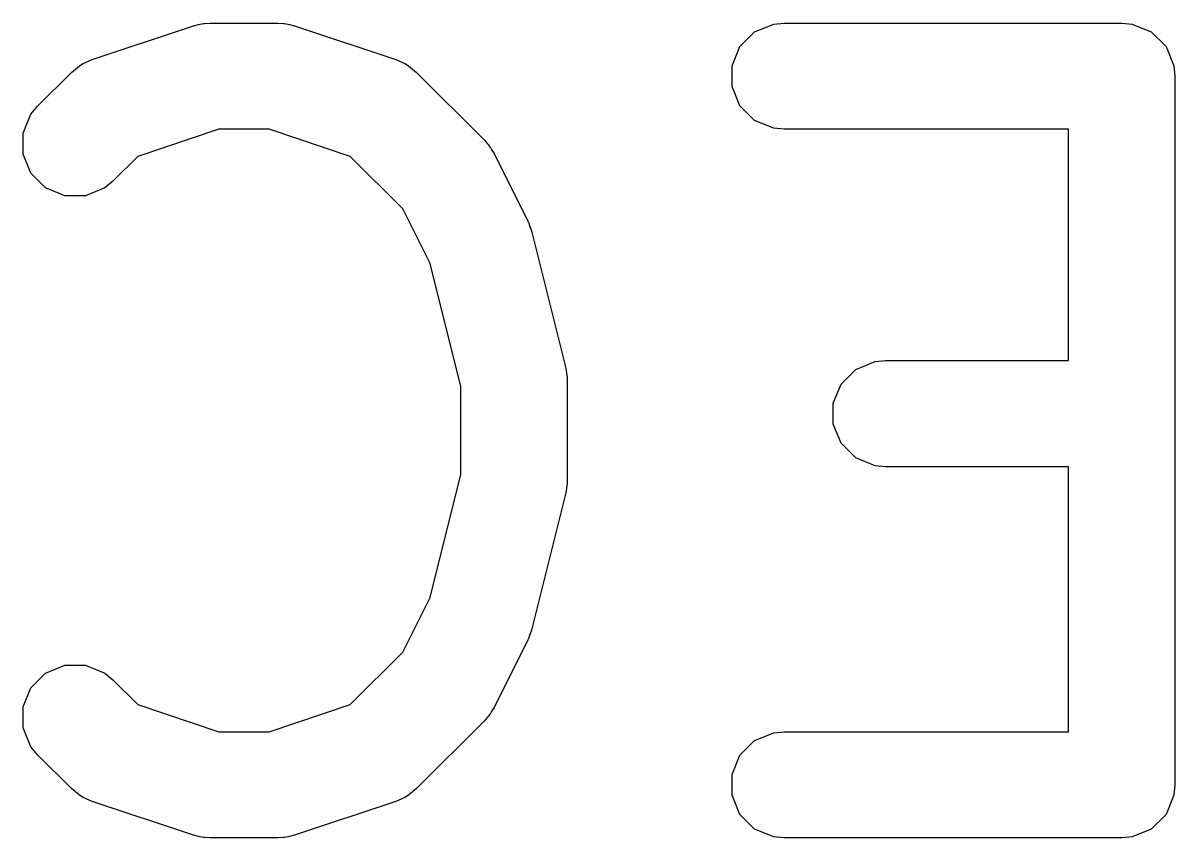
# Model space of a CAD drawing. Extents: x 5.16 to 7.34, y -5.04 to -3.86.
# Drawn here: x 6.3778 to 6.4418, y -5.0443 to -4.999 of the extents above; entities that cross this region are included whole.
import ezdxf

# ---------------------------------------------------------------- set-up
doc = ezdxf.new("R2010")
doc.units = 0
doc.header["$MEASUREMENT"] = 0
doc.layers.add('BLACK', color=7, linetype='CONTINUOUS')

msp = doc.modelspace()

# ---------------------------------------------------------------- linework, layer by layer
at = {"layer": 'BLACK', "linetype": 'CONTINUOUS'}
for p, q in [((6.38164, -5.001066), (6.387264, -4.999192)), ((6.387264, -4.999192), (6.38755, -4.999127)), ((6.38755, -4.999127), (6.387622, -4.999097)), ((6.387622, -4.999097), (6.387726, -4.999087)), ((6.387726, -4.999087), (6.387829, -4.999063)), ((6.387829, -4.999063), (6.387906, -4.999069)), ((6.387906, -4.999069), (6.388198, -4.99904)), ((6.388198, -4.99904), (6.391947, -4.99904)), ((6.391947, -4.99904), (6.392239, -4.999069)), ((6.392239, -4.999069), (6.392317, -4.999063)), ((6.392317, -4.999063), (6.392419, -4.999087)), ((6.392419, -4.999087), (6.392524, -4.999097)), ((6.392524, -4.999097), (6.392596, -4.999127)), ((6.392596, -4.999127), (6.392881, -4.999192)), ((6.392881, -4.999192), (6.398506, -5.001066)), ((6.417614, -5.000352), (6.418429, -4.999538)), ((6.418429, -4.999538), (6.419493, -4.999097)), ((6.419493, -4.999097), (6.420069, -4.99904)), ((6.420069, -4.99904), (6.438817, -4.99904)), ((6.438817, -4.99904), (6.439393, -4.999097)), ((6.439393, -4.999097), (6.440457, -4.999538)), ((6.440457, -4.999538), (6.441272, -5.000352)), ((6.417173, -5.001417), (6.417614, -5.000352)), ((6.441272, -5.000352), (6.441713, -5.001417)), ((6.380486, -5.00178), (6.380933, -5.001413)), ((6.380933, -5.001413), (6.381031, -5.001372)), ((6.381031, -5.001372), (6.381111, -5.001302)), ((6.381111, -5.001302), (6.38164, -5.001066)), ((6.398506, -5.001066), (6.399034, -5.001302)), ((6.399034, -5.001302), (6.399114, -5.001372)), ((6.399114, -5.001372), (6.399212, -5.001413)), ((6.399212, -5.001413), (6.39966, -5.00178)), ((6.417173, -5.002569), (6.417173, -5.001417)), ((6.441713, -5.001417), (6.441769, -5.001993)), ((6.378611, -5.003655), (6.380486, -5.00178)), ((6.39966, -5.00178), (6.403409, -5.005529)), ((6.441769, -5.001993), (6.441769, -5.041363)), ((6.417614, -5.003633), (6.417173, -5.002569)), ((6.378244, -5.004102), (6.378611, -5.003655)), ((6.418429, -5.004448), (6.417614, -5.003633)), ((6.377803, -5.005166), (6.378244, -5.004102)), ((6.419493, -5.004889), (6.418429, -5.004448)), ((6.377803, -5.006318), (6.377803, -5.005166)), ((6.388677, -5.004946), (6.384169, -5.006448)), ((6.391468, -5.004946), (6.388677, -5.004946)), ((6.395977, -5.006448), (6.391468, -5.004946)), ((6.420069, -5.004946), (6.419493, -5.004889)), ((6.435864, -5.004946), (6.420069, -5.004946)), ((6.435864, -5.017788), (6.435864, -5.004946)), ((6.403409, -5.005529), (6.403595, -5.005756)), ((6.403595, -5.005756), (6.403654, -5.005807)), ((6.403654, -5.005807), (6.40371, -5.005896)), ((6.40371, -5.005896), (6.403776, -5.005977)), ((6.403776, -5.005977), (6.403806, -5.006049)), ((6.378244, -5.007383), (6.377803, -5.006318)), ((6.384169, -5.006448), (6.382787, -5.00783)), ((6.398895, -5.009366), (6.395977, -5.006448)), ((6.403806, -5.006049), (6.403962, -5.006297)), ((6.403962, -5.006297), (6.405837, -5.010046)), ((6.379058, -5.008198), (6.378244, -5.007383)), ((6.382787, -5.00783), (6.382339, -5.008198)), ((6.380123, -5.008638), (6.379058, -5.008198)), ((6.382339, -5.008198), (6.381275, -5.008638)), ((6.381275, -5.008638), (6.380123, -5.008638)), ((6.40041, -5.012397), (6.398895, -5.009366)), ((6.405837, -5.010046), (6.405853, -5.010088)), ((6.405853, -5.010088), (6.405866, -5.010105)), ((6.405866, -5.010105), (6.405952, -5.010347)), ((6.405952, -5.010347), (6.406044, -5.010587)), ((6.406044, -5.010587), (6.406045, -5.010608)), ((6.406045, -5.010608), (6.406061, -5.010651)), ((6.406061, -5.010651), (6.407935, -5.01815)), ((6.402118, -5.019229), (6.40041, -5.012397)), ((6.407935, -5.01815), (6.40795, -5.018249)), ((6.424053, -5.018285), (6.425117, -5.017845)), ((6.425117, -5.017845), (6.425693, -5.017788)), ((6.425693, -5.017788), (6.435864, -5.017788)), ((6.40795, -5.018249), (6.407967, -5.01829)), ((6.407967, -5.01829), (6.407988, -5.018507)), ((6.407988, -5.018507), (6.40802, -5.018722)), ((6.40802, -5.018722), (6.408014, -5.018765)), ((6.408014, -5.018765), (6.408024, -5.018866)), ((6.423238, -5.0191), (6.424053, -5.018285)), ((6.402118, -5.024127), (6.402118, -5.019229)), ((6.408024, -5.018866), (6.408024, -5.02449)), ((6.422797, -5.020164), (6.423238, -5.0191)), ((6.422797, -5.021317), (6.422797, -5.020164)), ((6.423238, -5.022381), (6.422797, -5.021317)), ((6.424053, -5.023196), (6.423238, -5.022381)), ((6.425117, -5.023637), (6.424053, -5.023196)), ((6.425693, -5.023693), (6.425117, -5.023637)), ((6.435864, -5.023693), (6.425693, -5.023693)), ((6.435864, -5.03841), (6.435864, -5.023693)), ((6.40041, -5.030959), (6.402118, -5.024127)), ((6.408024, -5.02449), (6.408014, -5.024591)), ((6.407935, -5.025206), (6.406061, -5.032705)), ((6.40795, -5.025106), (6.407935, -5.025206)), ((6.407967, -5.025066), (6.40795, -5.025106)), ((6.407988, -5.024849), (6.407967, -5.025066)), ((6.40802, -5.024634), (6.407988, -5.024849)), ((6.408014, -5.024591), (6.40802, -5.024634)), ((6.398895, -5.03399), (6.40041, -5.030959)), ((6.406044, -5.032769), (6.405952, -5.033009)), ((6.406045, -5.032748), (6.406044, -5.032769)), ((6.406061, -5.032705), (6.406045, -5.032748)), ((6.405837, -5.03331), (6.403962, -5.037059)), ((6.405853, -5.033268), (6.405837, -5.03331)), ((6.405866, -5.03325), (6.405853, -5.033268)), ((6.405952, -5.033009), (6.405866, -5.03325)), ((6.395977, -5.036907), (6.398895, -5.03399)), ((6.379058, -5.035158), (6.380123, -5.034717)), ((6.380123, -5.034717), (6.381275, -5.034717)), ((6.381275, -5.034717), (6.382339, -5.035158)), ((6.378244, -5.035973), (6.379058, -5.035158)), ((6.382339, -5.035158), (6.382787, -5.035526)), ((6.377803, -5.037037), (6.378244, -5.035973)), ((6.382787, -5.035526), (6.384169, -5.036907)), ((6.377803, -5.038189), (6.377803, -5.037037)), ((6.384169, -5.036907), (6.388677, -5.03841)), ((6.391468, -5.03841), (6.395977, -5.036907)), ((6.403806, -5.037307), (6.403776, -5.037379)), ((6.403962, -5.037059), (6.403806, -5.037307)), ((6.403409, -5.037827), (6.39966, -5.041576)), ((6.403595, -5.0376), (6.403409, -5.037827)), ((6.403654, -5.037549), (6.403595, -5.0376)), ((6.40371, -5.03746), (6.403654, -5.037549)), ((6.403776, -5.037379), (6.40371, -5.03746)), ((6.378244, -5.039254), (6.377803, -5.038189)), ((6.388677, -5.03841), (6.391468, -5.03841)), ((6.418429, -5.038908), (6.419493, -5.038467)), ((6.419493, -5.038467), (6.420069, -5.03841)), ((6.420069, -5.03841), (6.435864, -5.03841)), ((6.378611, -5.039701), (6.378244, -5.039254)), ((6.417614, -5.039723), (6.418429, -5.038908)), ((6.380486, -5.041576), (6.378611, -5.039701)), ((6.417173, -5.040787), (6.417614, -5.039723)), ((6.417173, -5.041939), (6.417173, -5.040787)), ((6.380933, -5.041943), (6.380486, -5.041576)), ((6.39966, -5.041576), (6.399212, -5.041943)), ((6.441769, -5.041363), (6.441713, -5.041939)), ((6.381031, -5.041984), (6.380933, -5.041943)), ((6.381111, -5.042053), (6.381031, -5.041984)), ((6.38164, -5.042289), (6.381111, -5.042053)), ((6.387264, -5.044164), (6.38164, -5.042289)), ((6.398506, -5.042289), (6.392881, -5.044164)), ((6.399034, -5.042053), (6.398506, -5.042289)), ((6.399114, -5.041984), (6.399034, -5.042053)), ((6.399212, -5.041943), (6.399114, -5.041984)), ((6.417614, -5.043003), (6.417173, -5.041939)), ((6.441713, -5.041939), (6.441272, -5.043003)), ((6.418429, -5.043818), (6.417614, -5.043003)), ((6.441272, -5.043003), (6.440457, -5.043818)), ((6.38755, -5.044229), (6.387264, -5.044164)), ((6.387622, -5.044259), (6.38755, -5.044229)), ((6.387726, -5.044269), (6.387622, -5.044259)), ((6.387829, -5.044293), (6.387726, -5.044269)), ((6.387906, -5.044287), (6.387829, -5.044293)), ((6.388198, -5.044316), (6.387906, -5.044287)), ((6.391947, -5.044316), (6.388198, -5.044316)), ((6.392239, -5.044287), (6.391947, -5.044316)), ((6.392317, -5.044293), (6.392239, -5.044287)), ((6.392419, -5.044269), (6.392317, -5.044293)), ((6.392524, -5.044259), (6.392419, -5.044269)), ((6.392596, -5.044229), (6.392524, -5.044259)), ((6.392881, -5.044164), (6.392596, -5.044229)), ((6.419493, -5.044259), (6.418429, -5.043818)), ((6.420069, -5.044316), (6.419493, -5.044259)), ((6.438817, -5.044316), (6.420069, -5.044316)), ((6.439393, -5.044259), (6.438817, -5.044316)), ((6.440457, -5.043818), (6.439393, -5.044259))]:
    msp.add_line(p, q, dxfattribs=at)

doc.saveas('drawing.dxf')
